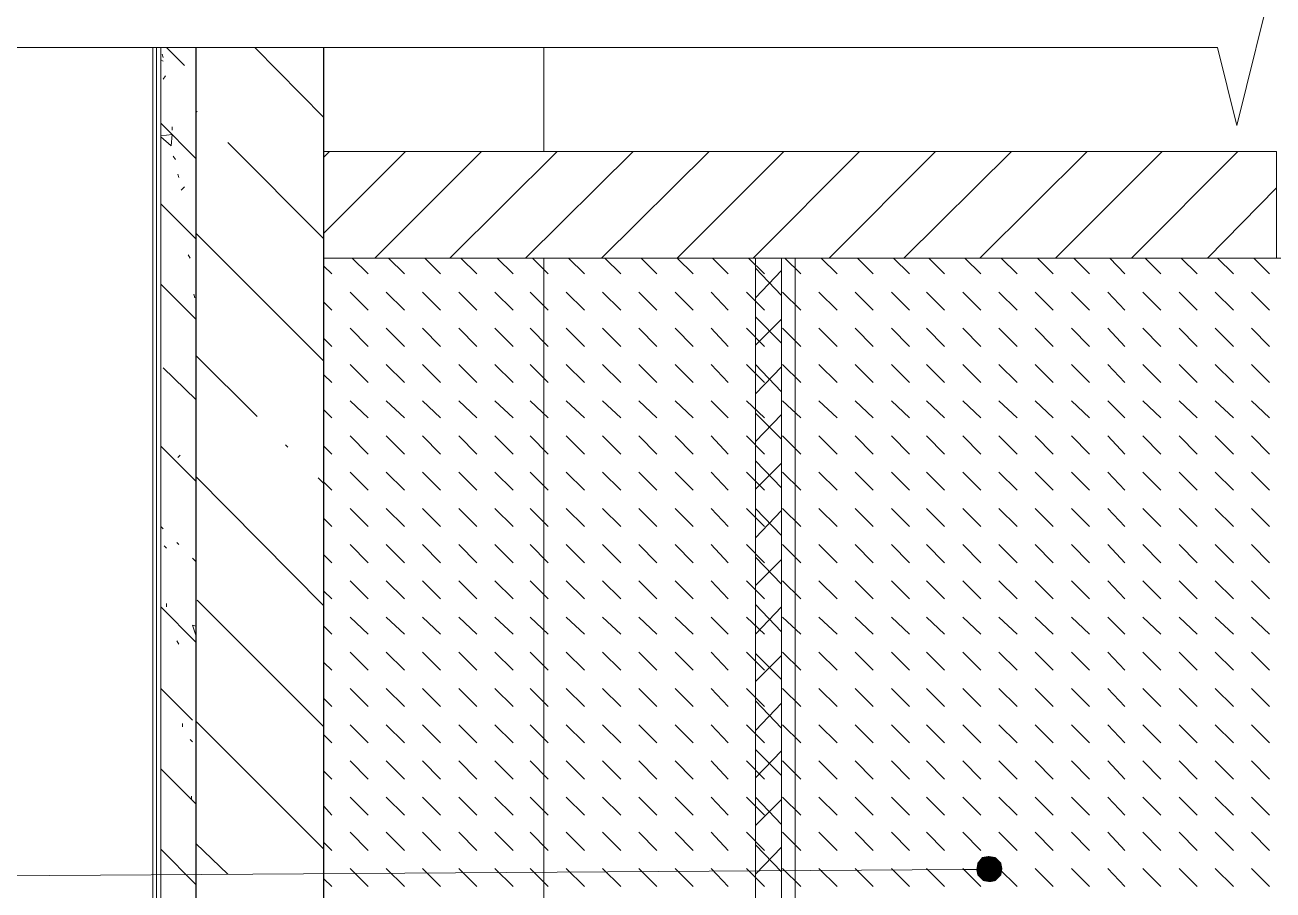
# Model space of a CAD drawing. Header units: millimetres. Extents: x -356862 to 418287, y 0 to 839748.
# Drawn here: x 22.08 to 23.916, y 18.63 to 19.903 of the extents above; entities that cross this region are included whole.
import ezdxf

# ---------------------------------------------------------------- set-up
doc = ezdxf.new("R2010")
doc.units = ezdxf.units.MM
doc.layers.add('PDF _Геометрия', color=7, linetype='Continuous', true_color=0xbababa)
doc.layers.add('PDF _Сплошная заливка', color=7, linetype='Continuous', true_color=0xf50000)

msp = doc.modelspace()

# ---------------------------------------------------------------- linework, layer by layer
at = {"layer": 'PDF _Геометрия', "color": 251, "lineweight": 20, "true_color": 0x545454}
msp.add_lwpolyline([(23.47983805338541, 18.6600341796875), (23.4598388671875, 18.6600341796875), (20.92160881890191, 18.64336819118923), (20.92160881890191, 18.71669854058159), (20.92160881890191, 21.05493672688802)], dxfattribs=at)
at = {"layer": 'PDF _Геометрия', "color": 7, "lineweight": 5}
for points in [[(21.84823777940538, 19.86998494466145), (21.91656833224826, 19.86998494466145), (23.83482360839843, 19.86998494466145), (23.86315578884548, 19.75498962402343), (23.91982014973958, 19.98331366644965), (23.94815233018663, 19.86998494466145), (25.8664076063368, 19.86998494466145), (25.93473815917968, 19.86998494466145)], [(22.26822068956163, 19.86998494466145), (22.26822068956163, 17.90673149956597), (22.33155144585503, 17.90673149956597)], [(22.27322048611111, 19.86998494466145), (22.27322048611111, 17.90673149956597)], [(22.27988688151041, 19.86998494466145), (22.27988688151041, 17.90673149956597)], [(22.84319729275173, 19.71665785047743), (22.84319729275173, 19.86998494466145)], [(22.84319729275173, 17.98506164550781), (22.84319729275173, 19.55999755859375)]]:
    msp.add_lwpolyline(points, dxfattribs=at)
at = {"layer": 'PDF _Геометрия', "color": 8, "lineweight": 9, "true_color": 0x808080}
for points in [[(22.28322007921006, 19.85498555501302), (22.28155348036024, 19.8599853515625)], [(22.31488545735677, 19.84331936306423), (22.28821987575954, 19.86998494466145)], [(22.51987711588541, 19.76665581597222), (22.418214586046, 19.86998494466145)], [(22.28322007921006, 19.84998575846354), (22.27988688151041, 19.85165235731337)], [(22.28322007921006, 19.82332017686631), (22.28655327690972, 19.82831997341579)], [(22.33321804470486, 19.77498881022135), (22.33155144585503, 19.77665540907118)], [(22.33155144585503, 19.70665825737847), (22.27988688151041, 19.75832282172309)], [(22.29655287000868, 19.74832322862413), (22.29655287000868, 19.75332302517361)], [(22.27988688151041, 19.73832363552517), (22.29488627115885, 19.72499084472656), (22.29655287000868, 19.74165683322482), (22.27988688151041, 19.739990234375)], [(22.51987711588541, 19.58832973904079), (22.37821621365017, 19.72999064127604)], [(22.30155266655816, 19.70499165852864), (22.2982194688585, 19.70999145507812)], [(22.63987223307291, 19.71665785047743), (22.51987711588541, 19.59666273328993)], [(22.52821011013454, 19.71665785047743), (22.51987711588541, 19.70832485622829)], [(22.75153435601128, 19.71665785047743), (22.5948740641276, 19.55999755859375)], [(22.86319647894965, 19.71665785047743), (22.70486958821614, 19.55999755859375)], [(22.97485860188802, 19.71665785047743), (22.81653171115451, 19.55999755859375)], [(23.08652072482639, 19.71665785047743), (22.92819383409288, 19.55999755859375)], [(23.19651624891493, 19.71665785047743), (23.03985595703125, 19.55999755859375)], [(23.30817837185329, 19.71665785047743), (23.15151807996961, 19.55999755859375)], [(23.41984049479166, 19.71665785047743), (23.26318020290798, 19.55999755859375)], [(23.53150261773003, 19.71665785047743), (23.37317572699653, 19.55999755859375)], [(23.6431647406684, 19.71665785047743), (23.48483784993489, 19.55999755859375)], [(23.75316026475694, 19.71665785047743), (23.59649997287326, 19.55999755859375)], [(23.86482238769531, 19.71665785047743), (23.70816209581163, 19.55999755859375)], [(22.30655246310764, 19.67832607693142), (22.30488586425781, 19.6833258734809)], [(22.30988566080729, 19.65999348958333), (22.31488545735677, 19.66499328613281)], [(23.92148674858941, 19.66332668728298), (23.81982421875, 19.55999755859375)], [(22.33155144585503, 19.58832973904079), (22.27988688151041, 19.63999430338541)], [(22.51987711588541, 19.40833706325954), (22.33155144585503, 19.59666273328993)], [(22.3232184516059, 19.55999755859375), (22.31988525390625, 19.56499735514323)], [(22.33155144585503, 19.47000122070312), (22.27988688151041, 19.52166578504774)], [(22.3298848470052, 19.50166659884982), (22.32821824815538, 19.5066663953993)], [(22.27988688151041, 19.43333604600694), (22.27988688151041, 19.43333604600694)], [(22.42154778374566, 19.32667371961805), (22.33155144585503, 19.41667005750868)], [(22.33155144585503, 19.35167270236545), (22.28322007921006, 19.39833747016059)], [(22.46654595269097, 19.28167555067274), (22.46321275499131, 19.28500874837239)], [(22.33155144585503, 19.23167758517795), (22.27988688151041, 19.28334214952256)], [(22.30488586425781, 19.2666761610243), (22.30821906195746, 19.27000935872395)], [(22.51987711588541, 19.04835171169704), (22.33155144585503, 19.23834398057725)], [(22.51987711588541, 19.22834438747829), (22.51154412163628, 19.23667738172743)], [(22.28322007921006, 19.16168043348524), (22.27988688151041, 19.16501363118489)], [(22.30655246310764, 19.13834804958767), (22.30321926540798, 19.14168124728732)], [(22.28821987575954, 19.13334825303819), (22.28488667805989, 19.13668145073784)], [(22.33155144585503, 19.11334906684028), (22.32655164930555, 19.11834886338975)], [(22.33155144585503, 18.9950205485026), (22.27988688151041, 19.04668511284722)], [(22.28821987575954, 19.04668511284722), (22.28821987575954, 19.0516849093967)], [(22.51987711588541, 18.87002563476562), (22.33321804470486, 19.05668470594618)], [(22.33155144585503, 19.00502014160156), (22.32655164930555, 19.02001953125), (22.33155144585503, 19.01835293240017)], [(22.30655246310764, 18.99168735080295), (22.30321926540798, 18.99668714735243)], [(22.32655164930555, 18.88002522786458), (22.27988688151041, 18.92668999565972)], [(22.31155225965711, 18.87002563476562), (22.31155225965711, 18.8750254313151)], [(22.51987711588541, 18.69003295898437), (22.33155144585503, 18.87835862901475)], [(22.32655164930555, 18.84835984971788), (22.3232184516059, 18.85169304741753)], [(22.33155144585503, 18.75669691297743), (22.27988688151041, 18.80836147732204)], [(22.32488505045573, 18.76336330837673), (22.32488505045573, 18.76836310492621)], [(22.37821621365017, 18.65336778428819), (22.33155144585503, 18.6983659532335)], [(22.33155144585503, 18.63836839463975), (22.27988688151041, 18.69003295898437)]]:
    msp.add_lwpolyline(points, dxfattribs=at)
at = {"layer": 'PDF _Геометрия', "color": 7, "lineweight": 30}
msp.add_lwpolyline([(22.33155144585503, 19.86998494466145), (22.33155144585503, 15.66182284884982), (22.51987711588541, 15.66182284884982), (22.84319729275173, 15.66182284884982), (22.84319729275173, 15.85848151312934), (22.51987711588541, 15.85848151312934), (22.51987711588541, 19.86998494466145)], dxfattribs=at)
at = {"layer": 'PDF _Геометрия', "color": 7, "lineweight": 9}
msp.add_lwpolyline([(22.51987711588541, 19.55999755859375), (23.92148674858941, 19.55999755859375), (23.92148674858941, 19.71665785047743), (22.51987711588541, 19.71665785047743)], dxfattribs=at)
at = {"layer": 'PDF _Геометрия', "lineweight": 18}
msp.add_lwpolyline([(22.51987711588541, 17.98506164550781), (22.51987711588541, 19.55999755859375), (25.57641940646701, 19.55999755859375), (25.57641940646701, 17.98506164550781)], close=True, dxfattribs=at)
for points in [[(22.58487447102864, 19.53666517469618), (22.56154208713107, 19.55999755859375)], [(22.63820563422309, 19.53666517469618), (22.61487325032552, 19.55999755859375)], [(22.69153679741753, 19.53666517469618), (22.66820441351996, 19.55999755859375)], [(22.74486796061198, 19.53666517469618), (22.72153557671441, 19.55999755859375)], [(22.79819912380642, 19.53666517469618), (22.77486673990885, 19.55999755859375)], [(22.84986368815104, 19.53666517469618), (22.82653130425347, 19.55999755859375)], [(22.90319485134548, 19.53666517469618), (22.87986246744791, 19.55999755859375)], [(22.95652601453993, 19.53666517469618), (22.93319363064236, 19.55999755859375)], [(23.00985717773437, 19.53666517469618), (22.9865247938368, 19.55999755859375)], [(23.06318834092881, 19.53666517469618), (23.03985595703125, 19.55999755859375)], [(23.11485290527343, 19.53666517469618), (23.09152052137586, 19.55999755859375)], [(23.16818406846788, 19.53666517469618), (23.14485168457031, 19.55999755859375)], [(23.22151523166232, 19.53666517469618), (23.19818284776475, 19.55999755859375)], [(23.27484639485677, 19.53666517469618), (23.2515140109592, 19.55999755859375)], [(23.32817755805121, 19.53666517469618), (23.30484517415364, 19.55999755859375)], [(23.38150872124566, 19.53666517469618), (23.35817633734809, 19.55999755859375)], [(23.43317328559028, 19.53666517469618), (23.4098409016927, 19.55999755859375)], [(23.48650444878472, 19.53666517469618), (23.46317206488715, 19.55999755859375)], [(23.53983561197916, 19.53666517469618), (23.51650322808159, 19.55999755859375)], [(23.59316677517361, 19.53666517469618), (23.56983439127604, 19.55999755859375)], [(23.64649793836805, 19.53666517469618), (23.62316555447048, 19.55999755859375)], [(23.69816250271267, 19.53666517469618), (23.67649671766493, 19.55999755859375)], [(23.75149366590711, 19.53666517469618), (23.72816128200954, 19.55999755859375)], [(23.80482482910156, 19.53666517469618), (23.78149244520399, 19.55999755859375)], [(23.858155992296, 19.53666517469618), (23.83482360839843, 19.55999755859375)], [(23.91148715549045, 19.53666517469618), (23.88815477159288, 19.55999755859375)], [(22.5315433078342, 19.53666517469618), (22.51987711588541, 19.54833136664496)], [(22.58487447102864, 19.48333401150173), (22.55820888943142, 19.50999959309895)], [(22.63820563422309, 19.48333401150173), (22.61154005262586, 19.50999959309895)], [(22.69153679741753, 19.48333401150173), (22.66487121582031, 19.50999959309895)], [(22.74486796061198, 19.48333401150173), (22.71820237901475, 19.50999959309895)], [(22.79819912380642, 19.48333401150173), (22.7715335422092, 19.50999959309895)], [(22.84986368815104, 19.48333401150173), (22.82319810655381, 19.50999959309895)], [(22.90319485134548, 19.48333401150173), (22.87652926974826, 19.50999959309895)], [(22.95652601453993, 19.48333401150173), (22.9298604329427, 19.50999959309895)], [(23.00985717773437, 19.48333401150173), (22.98319159613715, 19.50999959309895)], [(23.06318834092881, 19.48333401150173), (23.03652275933159, 19.50999959309895)], [(23.11485290527343, 19.48333401150173), (23.08985392252604, 19.50999959309895)], [(23.16818406846788, 19.48333401150173), (23.14151848687066, 19.50999959309895)], [(23.22151523166232, 19.48333401150173), (23.1948496500651, 19.50999959309895)], [(23.27484639485677, 19.48333401150173), (23.24818081325954, 19.50999959309895)], [(23.32817755805121, 19.48333401150173), (23.30151197645399, 19.50999959309895)], [(23.38150872124566, 19.48333401150173), (23.35484313964843, 19.50999959309895)], [(23.43317328559028, 19.48333401150173), (23.40650770399305, 19.50999959309895)], [(23.48650444878472, 19.48333401150173), (23.4598388671875, 19.50999959309895)], [(23.53983561197916, 19.48333401150173), (23.51317003038194, 19.50999959309895)], [(23.59316677517361, 19.48333401150173), (23.56650119357639, 19.50999959309895)], [(23.64649793836805, 19.48333401150173), (23.61983235677083, 19.50999959309895)], [(23.69816250271267, 19.48333401150173), (23.67316351996528, 19.50999959309895)], [(23.75149366590711, 19.48333401150173), (23.72482808430989, 19.50999959309895)], [(23.80482482910156, 19.48333401150173), (23.77815924750434, 19.50999959309895)], [(23.858155992296, 19.48333401150173), (23.83149041069878, 19.50999959309895)], [(23.91148715549045, 19.48333401150173), (23.88482157389323, 19.50999959309895)], [(22.5315433078342, 19.48333401150173), (22.51987711588541, 19.49500020345052)], [(22.58487447102864, 19.43000284830729), (22.55820888943142, 19.45666842990451)], [(22.63820563422309, 19.43000284830729), (22.61154005262586, 19.45666842990451)], [(22.69153679741753, 19.43000284830729), (22.66487121582031, 19.45666842990451)], [(22.74486796061198, 19.43000284830729), (22.71820237901475, 19.45666842990451)], [(22.79819912380642, 19.43000284830729), (22.7715335422092, 19.45666842990451)], [(22.84986368815104, 19.43000284830729), (22.82319810655381, 19.45666842990451)], [(22.90319485134548, 19.43000284830729), (22.87652926974826, 19.45666842990451)], [(22.95652601453993, 19.43000284830729), (22.9298604329427, 19.45666842990451)], [(23.00985717773437, 19.43000284830729), (22.98319159613715, 19.45666842990451)], [(23.06318834092881, 19.43000284830729), (23.03652275933159, 19.45666842990451)], [(23.11485290527343, 19.43000284830729), (23.08985392252604, 19.45666842990451)], [(23.16818406846788, 19.43000284830729), (23.14151848687066, 19.45666842990451)], [(23.22151523166232, 19.43000284830729), (23.1948496500651, 19.45666842990451)], [(23.27484639485677, 19.43000284830729), (23.24818081325954, 19.45666842990451)], [(23.32817755805121, 19.43000284830729), (23.30151197645399, 19.45666842990451)], [(23.38150872124566, 19.43000284830729), (23.35484313964843, 19.45666842990451)], [(23.43317328559028, 19.43000284830729), (23.40650770399305, 19.45666842990451)], [(23.48650444878472, 19.43000284830729), (23.4598388671875, 19.45666842990451)], [(23.53983561197916, 19.43000284830729), (23.51317003038194, 19.45666842990451)], [(23.59316677517361, 19.43000284830729), (23.56650119357639, 19.45666842990451)], [(23.64649793836805, 19.43000284830729), (23.61983235677083, 19.45666842990451)], [(23.69816250271267, 19.43000284830729), (23.67316351996528, 19.45666842990451)], [(23.75149366590711, 19.43000284830729), (23.72482808430989, 19.45666842990451)], [(23.80482482910156, 19.43000284830729), (23.77815924750434, 19.45666842990451)], [(23.858155992296, 19.43000284830729), (23.83149041069878, 19.45666842990451)], [(23.91148715549045, 19.43000284830729), (23.88482157389323, 19.45666842990451)], [(22.5315433078342, 19.43000284830729), (22.51987711588541, 19.44166904025607)], [(22.58487447102864, 19.37667168511284), (22.55820888943142, 19.40333726671006)], [(22.63820563422309, 19.37667168511284), (22.61154005262586, 19.40333726671006)], [(22.69153679741753, 19.37667168511284), (22.66487121582031, 19.40333726671006)], [(22.74486796061198, 19.37667168511284), (22.71820237901475, 19.40333726671006)], [(22.79819912380642, 19.37667168511284), (22.7715335422092, 19.40333726671006)], [(22.84986368815104, 19.37667168511284), (22.82319810655381, 19.40333726671006)], [(22.90319485134548, 19.37667168511284), (22.87652926974826, 19.40333726671006)], [(22.95652601453993, 19.37667168511284), (22.9298604329427, 19.40333726671006)], [(23.00985717773437, 19.37667168511284), (22.98319159613715, 19.40333726671006)], [(23.06318834092881, 19.37667168511284), (23.03652275933159, 19.40333726671006)], [(23.11485290527343, 19.37667168511284), (23.08985392252604, 19.40333726671006)], [(23.16818406846788, 19.37667168511284), (23.14151848687066, 19.40333726671006)], [(23.22151523166232, 19.37667168511284), (23.1948496500651, 19.40333726671006)], [(23.27484639485677, 19.37667168511284), (23.24818081325954, 19.40333726671006)], [(23.32817755805121, 19.37667168511284), (23.30151197645399, 19.40333726671006)], [(23.38150872124566, 19.37667168511284), (23.35484313964843, 19.40333726671006)], [(23.43317328559028, 19.37667168511284), (23.40650770399305, 19.40333726671006)], [(23.48650444878472, 19.37667168511284), (23.4598388671875, 19.40333726671006)], [(23.53983561197916, 19.37667168511284), (23.51317003038194, 19.40333726671006)], [(23.59316677517361, 19.37667168511284), (23.56650119357639, 19.40333726671006)], [(23.64649793836805, 19.37667168511284), (23.61983235677083, 19.40333726671006)], [(23.69816250271267, 19.37667168511284), (23.67316351996528, 19.40333726671006)], [(23.75149366590711, 19.37667168511284), (23.72482808430989, 19.40333726671006)], [(23.80482482910156, 19.37667168511284), (23.77815924750434, 19.40333726671006)], [(23.858155992296, 19.37667168511284), (23.83149041069878, 19.40333726671006)], [(23.91148715549045, 19.37667168511284), (23.88482157389323, 19.40333726671006)], [(22.5315433078342, 19.37667168511284), (22.51987711588541, 19.38833787706163)], [(22.58487447102864, 19.32500712076823), (22.55820888943142, 19.35000610351562)], [(22.63820563422309, 19.32500712076823), (22.61154005262586, 19.35000610351562)], [(22.69153679741753, 19.32500712076823), (22.66487121582031, 19.35000610351562)], [(22.74486796061198, 19.32500712076823), (22.71820237901475, 19.35000610351562)], [(22.79819912380642, 19.32500712076823), (22.7715335422092, 19.35000610351562)], [(22.84986368815104, 19.32500712076823), (22.82319810655381, 19.35000610351562)], [(22.90319485134548, 19.32500712076823), (22.87652926974826, 19.35000610351562)], [(22.95652601453993, 19.32500712076823), (22.9298604329427, 19.35000610351562)], [(23.00985717773437, 19.32500712076823), (22.98319159613715, 19.35000610351562)], [(23.06318834092881, 19.32500712076823), (23.03652275933159, 19.35000610351562)], [(23.11485290527343, 19.32500712076823), (23.08985392252604, 19.35000610351562)], [(23.16818406846788, 19.32500712076823), (23.14151848687066, 19.35000610351562)], [(23.22151523166232, 19.32500712076823), (23.1948496500651, 19.35000610351562)], [(23.27484639485677, 19.32500712076823), (23.24818081325954, 19.35000610351562)], [(23.32817755805121, 19.32500712076823), (23.30151197645399, 19.35000610351562)], [(23.38150872124566, 19.32500712076823), (23.35484313964843, 19.35000610351562)], [(23.43317328559028, 19.32500712076823), (23.40650770399305, 19.35000610351562)], [(23.48650444878472, 19.32500712076823), (23.4598388671875, 19.35000610351562)], [(23.53983561197916, 19.32500712076823), (23.51317003038194, 19.35000610351562)], [(23.59316677517361, 19.32500712076823), (23.56650119357639, 19.35000610351562)], [(23.64649793836805, 19.32500712076823), (23.61983235677083, 19.35000610351562)], [(23.69816250271267, 19.32500712076823), (23.67316351996528, 19.35000610351562)], [(23.75149366590711, 19.32500712076823), (23.72482808430989, 19.35000610351562)], [(23.80482482910156, 19.32500712076823), (23.77815924750434, 19.35000610351562)], [(23.858155992296, 19.32500712076823), (23.83149041069878, 19.35000610351562)], [(23.91148715549045, 19.32500712076823), (23.88482157389323, 19.35000610351562)], [(22.5315433078342, 19.32500712076823), (22.51987711588541, 19.33667331271701)], [(22.58487447102864, 19.27167595757378), (22.55820888943142, 19.298341539171)], [(22.63820563422309, 19.27167595757378), (22.61154005262586, 19.298341539171)], [(22.69153679741753, 19.27167595757378), (22.66487121582031, 19.298341539171)], [(22.74486796061198, 19.27167595757378), (22.71820237901475, 19.298341539171)], [(22.79819912380642, 19.27167595757378), (22.7715335422092, 19.298341539171)], [(22.84986368815104, 19.27167595757378), (22.82319810655381, 19.298341539171)], [(22.90319485134548, 19.27167595757378), (22.87652926974826, 19.298341539171)], [(22.95652601453993, 19.27167595757378), (22.9298604329427, 19.298341539171)], [(23.00985717773437, 19.27167595757378), (22.98319159613715, 19.298341539171)], [(23.06318834092881, 19.27167595757378), (23.03652275933159, 19.298341539171)], [(23.11485290527343, 19.27167595757378), (23.08985392252604, 19.298341539171)], [(23.16818406846788, 19.27167595757378), (23.14151848687066, 19.298341539171)], [(23.22151523166232, 19.27167595757378), (23.1948496500651, 19.298341539171)], [(23.27484639485677, 19.27167595757378), (23.24818081325954, 19.298341539171)], [(23.32817755805121, 19.27167595757378), (23.30151197645399, 19.298341539171)], [(23.38150872124566, 19.27167595757378), (23.35484313964843, 19.298341539171)], [(23.43317328559028, 19.27167595757378), (23.40650770399305, 19.298341539171)], [(23.48650444878472, 19.27167595757378), (23.4598388671875, 19.298341539171)], [(23.53983561197916, 19.27167595757378), (23.51317003038194, 19.298341539171)], [(23.59316677517361, 19.27167595757378), (23.56650119357639, 19.298341539171)], [(23.64649793836805, 19.27167595757378), (23.61983235677083, 19.298341539171)], [(23.69816250271267, 19.27167595757378), (23.67316351996528, 19.298341539171)], [(23.75149366590711, 19.27167595757378), (23.72482808430989, 19.298341539171)], [(23.80482482910156, 19.27167595757378), (23.77815924750434, 19.298341539171)], [(23.858155992296, 19.27167595757378), (23.83149041069878, 19.298341539171)], [(23.91148715549045, 19.27167595757378), (23.88482157389323, 19.298341539171)], [(22.5315433078342, 19.27167595757378), (22.51987711588541, 19.28334214952256)], [(22.5315433078342, 19.21834479437934), (22.51987711588541, 19.23001098632812)], [(22.58487447102864, 19.21834479437934), (22.55820888943142, 19.24501037597656)], [(22.63820563422309, 19.21834479437934), (22.61154005262586, 19.24501037597656)], [(22.69153679741753, 19.21834479437934), (22.66487121582031, 19.24501037597656)], [(22.74486796061198, 19.21834479437934), (22.71820237901475, 19.24501037597656)], [(22.79819912380642, 19.21834479437934), (22.7715335422092, 19.24501037597656)], [(22.84986368815104, 19.21834479437934), (22.82319810655381, 19.24501037597656)], [(22.90319485134548, 19.21834479437934), (22.87652926974826, 19.24501037597656)], [(22.95652601453993, 19.21834479437934), (22.9298604329427, 19.24501037597656)], [(23.00985717773437, 19.21834479437934), (22.98319159613715, 19.24501037597656)], [(23.06318834092881, 19.21834479437934), (23.03652275933159, 19.24501037597656)], [(23.11485290527343, 19.21834479437934), (23.08985392252604, 19.24501037597656)], [(23.16818406846788, 19.21834479437934), (23.14151848687066, 19.24501037597656)], [(23.22151523166232, 19.21834479437934), (23.1948496500651, 19.24501037597656)], [(23.27484639485677, 19.21834479437934), (23.24818081325954, 19.24501037597656)], [(23.32817755805121, 19.21834479437934), (23.30151197645399, 19.24501037597656)], [(23.38150872124566, 19.21834479437934), (23.35484313964843, 19.24501037597656)], [(23.43317328559028, 19.21834479437934), (23.40650770399305, 19.24501037597656)], [(23.48650444878472, 19.21834479437934), (23.4598388671875, 19.24501037597656)], [(23.53983561197916, 19.21834479437934), (23.51317003038194, 19.24501037597656)], [(23.59316677517361, 19.21834479437934), (23.56650119357639, 19.24501037597656)], [(23.64649793836805, 19.21834479437934), (23.61983235677083, 19.24501037597656)], [(23.69816250271267, 19.21834479437934), (23.67316351996528, 19.24501037597656)], [(23.75149366590711, 19.21834479437934), (23.72482808430989, 19.24501037597656)], [(23.80482482910156, 19.21834479437934), (23.77815924750434, 19.24501037597656)], [(23.858155992296, 19.21834479437934), (23.83149041069878, 19.24501037597656)], [(23.91148715549045, 19.21834479437934), (23.88482157389323, 19.24501037597656)], [(22.5315433078342, 19.16501363118489), (22.51987711588541, 19.17667982313368)], [(22.58487447102864, 19.16501363118489), (22.55820888943142, 19.19167921278212)], [(22.63820563422309, 19.16501363118489), (22.61154005262586, 19.19167921278212)], [(22.69153679741753, 19.16501363118489), (22.66487121582031, 19.19167921278212)], [(22.74486796061198, 19.16501363118489), (22.71820237901475, 19.19167921278212)], [(22.79819912380642, 19.16501363118489), (22.7715335422092, 19.19167921278212)], [(22.84986368815104, 19.16501363118489), (22.82319810655381, 19.19167921278212)], [(22.90319485134548, 19.16501363118489), (22.87652926974826, 19.19167921278212)], [(22.95652601453993, 19.16501363118489), (22.9298604329427, 19.19167921278212)], [(23.00985717773437, 19.16501363118489), (22.98319159613715, 19.19167921278212)], [(23.06318834092881, 19.16501363118489), (23.03652275933159, 19.19167921278212)], [(23.11485290527343, 19.16501363118489), (23.08985392252604, 19.19167921278212)], [(23.16818406846788, 19.16501363118489), (23.14151848687066, 19.19167921278212)], [(23.22151523166232, 19.16501363118489), (23.1948496500651, 19.19167921278212)], [(23.27484639485677, 19.16501363118489), (23.24818081325954, 19.19167921278212)], [(23.32817755805121, 19.16501363118489), (23.30151197645399, 19.19167921278212)], [(23.38150872124566, 19.16501363118489), (23.35484313964843, 19.19167921278212)], [(23.43317328559028, 19.16501363118489), (23.40650770399305, 19.19167921278212)], [(23.48650444878472, 19.16501363118489), (23.4598388671875, 19.19167921278212)], [(23.53983561197916, 19.16501363118489), (23.51317003038194, 19.19167921278212)], [(23.59316677517361, 19.16501363118489), (23.56650119357639, 19.19167921278212)], [(23.64649793836805, 19.16501363118489), (23.61983235677083, 19.19167921278212)], [(23.69816250271267, 19.16501363118489), (23.67316351996528, 19.19167921278212)], [(23.75149366590711, 19.16501363118489), (23.72482808430989, 19.19167921278212)], [(23.80482482910156, 19.16501363118489), (23.77815924750434, 19.19167921278212)], [(23.858155992296, 19.16501363118489), (23.83149041069878, 19.19167921278212)], [(23.91148715549045, 19.16501363118489), (23.88482157389323, 19.19167921278212)], [(22.58487447102864, 19.11168246799045), (22.55820888943142, 19.13834804958767)], [(22.63820563422309, 19.11168246799045), (22.61154005262586, 19.13834804958767)], [(22.69153679741753, 19.11168246799045), (22.66487121582031, 19.13834804958767)], [(22.74486796061198, 19.11168246799045), (22.71820237901475, 19.13834804958767)], [(22.79819912380642, 19.11168246799045), (22.7715335422092, 19.13834804958767)], [(22.84986368815104, 19.11168246799045), (22.82319810655381, 19.13834804958767)], [(22.90319485134548, 19.11168246799045), (22.87652926974826, 19.13834804958767)], [(22.95652601453993, 19.11168246799045), (22.9298604329427, 19.13834804958767)], [(23.00985717773437, 19.11168246799045), (22.98319159613715, 19.13834804958767)], [(23.06318834092881, 19.11168246799045), (23.03652275933159, 19.13834804958767)], [(23.11485290527343, 19.11168246799045), (23.08985392252604, 19.13834804958767)], [(23.16818406846788, 19.11168246799045), (23.14151848687066, 19.13834804958767)], [(23.22151523166232, 19.11168246799045), (23.1948496500651, 19.13834804958767)], [(23.27484639485677, 19.11168246799045), (23.24818081325954, 19.13834804958767)], [(23.32817755805121, 19.11168246799045), (23.30151197645399, 19.13834804958767)], [(23.38150872124566, 19.11168246799045), (23.35484313964843, 19.13834804958767)], [(23.43317328559028, 19.11168246799045), (23.40650770399305, 19.13834804958767)], [(23.48650444878472, 19.11168246799045), (23.4598388671875, 19.13834804958767)], [(23.53983561197916, 19.11168246799045), (23.51317003038194, 19.13834804958767)], [(23.59316677517361, 19.11168246799045), (23.56650119357639, 19.13834804958767)], [(23.64649793836805, 19.11168246799045), (23.61983235677083, 19.13834804958767)], [(23.69816250271267, 19.11168246799045), (23.67316351996528, 19.13834804958767)], [(23.75149366590711, 19.11168246799045), (23.72482808430989, 19.13834804958767)], [(23.80482482910156, 19.11168246799045), (23.77815924750434, 19.13834804958767)], [(23.858155992296, 19.11168246799045), (23.83149041069878, 19.13834804958767)], [(23.91148715549045, 19.11168246799045), (23.88482157389323, 19.13834804958767)], [(22.5315433078342, 19.11168246799045), (22.51987711588541, 19.12334865993923)], [(22.58487447102864, 19.058351304796), (22.55820888943142, 19.08501688639323)], [(22.63820563422309, 19.058351304796), (22.61154005262586, 19.08501688639323)], [(22.69153679741753, 19.058351304796), (22.66487121582031, 19.08501688639323)], [(22.74486796061198, 19.058351304796), (22.71820237901475, 19.08501688639323)], [(22.79819912380642, 19.058351304796), (22.7715335422092, 19.08501688639323)], [(22.84986368815104, 19.058351304796), (22.82319810655381, 19.08501688639323)], [(22.90319485134548, 19.058351304796), (22.87652926974826, 19.08501688639323)], [(22.95652601453993, 19.058351304796), (22.9298604329427, 19.08501688639323)], [(23.00985717773437, 19.058351304796), (22.98319159613715, 19.08501688639323)], [(23.06318834092881, 19.058351304796), (23.03652275933159, 19.08501688639323)], [(23.11485290527343, 19.058351304796), (23.08985392252604, 19.08501688639323)], [(23.16818406846788, 19.058351304796), (23.14151848687066, 19.08501688639323)], [(23.22151523166232, 19.058351304796), (23.1948496500651, 19.08501688639323)], [(23.27484639485677, 19.058351304796), (23.24818081325954, 19.08501688639323)], [(23.32817755805121, 19.058351304796), (23.30151197645399, 19.08501688639323)], [(23.38150872124566, 19.058351304796), (23.35484313964843, 19.08501688639323)], [(23.43317328559028, 19.058351304796), (23.40650770399305, 19.08501688639323)], [(23.48650444878472, 19.058351304796), (23.4598388671875, 19.08501688639323)], [(23.53983561197916, 19.058351304796), (23.51317003038194, 19.08501688639323)], [(23.59316677517361, 19.058351304796), (23.56650119357639, 19.08501688639323)], [(23.64649793836805, 19.058351304796), (23.61983235677083, 19.08501688639323)], [(23.69816250271267, 19.058351304796), (23.67316351996528, 19.08501688639323)], [(23.75149366590711, 19.058351304796), (23.72482808430989, 19.08501688639323)], [(23.80482482910156, 19.058351304796), (23.77815924750434, 19.08501688639323)], [(23.858155992296, 19.058351304796), (23.83149041069878, 19.08501688639323)], [(23.91148715549045, 19.058351304796), (23.88482157389323, 19.08501688639323)], [(22.5315433078342, 19.058351304796), (22.51987711588541, 19.07001749674479)], [(22.58487447102864, 19.00668674045139), (22.55820888943142, 19.03168572319878)], [(22.63820563422309, 19.00668674045139), (22.61154005262586, 19.03168572319878)], [(22.69153679741753, 19.00668674045139), (22.66487121582031, 19.03168572319878)], [(22.74486796061198, 19.00668674045139), (22.71820237901475, 19.03168572319878)], [(22.79819912380642, 19.00668674045139), (22.7715335422092, 19.03168572319878)], [(22.84986368815104, 19.00668674045139), (22.82319810655381, 19.03168572319878)], [(22.90319485134548, 19.00668674045139), (22.87652926974826, 19.03168572319878)], [(22.95652601453993, 19.00668674045139), (22.9298604329427, 19.03168572319878)], [(23.00985717773437, 19.00668674045139), (22.98319159613715, 19.03168572319878)], [(23.06318834092881, 19.00668674045139), (23.03652275933159, 19.03168572319878)], [(23.11485290527343, 19.00668674045139), (23.08985392252604, 19.03168572319878)], [(23.16818406846788, 19.00668674045139), (23.14151848687066, 19.03168572319878)], [(23.22151523166232, 19.00668674045139), (23.1948496500651, 19.03168572319878)], [(23.27484639485677, 19.00668674045139), (23.24818081325954, 19.03168572319878)], [(23.32817755805121, 19.00668674045139), (23.30151197645399, 19.03168572319878)], [(23.38150872124566, 19.00668674045139), (23.35484313964843, 19.03168572319878)], [(23.43317328559028, 19.00668674045139), (23.40650770399305, 19.03168572319878)], [(23.48650444878472, 19.00668674045139), (23.4598388671875, 19.03168572319878)], [(23.53983561197916, 19.00668674045139), (23.51317003038194, 19.03168572319878)], [(23.59316677517361, 19.00668674045139), (23.56650119357639, 19.03168572319878)], [(23.64649793836805, 19.00668674045139), (23.61983235677083, 19.03168572319878)], [(23.69816250271267, 19.00668674045139), (23.67316351996528, 19.03168572319878)], [(23.75149366590711, 19.00668674045139), (23.72482808430989, 19.03168572319878)], [(23.80482482910156, 19.00668674045139), (23.77815924750434, 19.03168572319878)], [(23.858155992296, 19.00668674045139), (23.83149041069878, 19.03168572319878)], [(23.91148715549045, 19.00668674045139), (23.88482157389323, 19.03168572319878)], [(22.5315433078342, 19.00668674045139), (22.51987711588541, 19.01835293240017)], [(22.58487447102864, 18.95335557725694), (22.55820888943142, 18.98002115885416)], [(22.63820563422309, 18.95335557725694), (22.61154005262586, 18.98002115885416)], [(22.69153679741753, 18.95335557725694), (22.66487121582031, 18.98002115885416)], [(22.74486796061198, 18.95335557725694), (22.71820237901475, 18.98002115885416)], [(22.79819912380642, 18.95335557725694), (22.7715335422092, 18.98002115885416)], [(22.84986368815104, 18.95335557725694), (22.82319810655381, 18.98002115885416)], [(22.90319485134548, 18.95335557725694), (22.87652926974826, 18.98002115885416)], [(22.95652601453993, 18.95335557725694), (22.9298604329427, 18.98002115885416)], [(23.00985717773437, 18.95335557725694), (22.98319159613715, 18.98002115885416)], [(23.06318834092881, 18.95335557725694), (23.03652275933159, 18.98002115885416)], [(23.11485290527343, 18.95335557725694), (23.08985392252604, 18.98002115885416)], [(23.16818406846788, 18.95335557725694), (23.14151848687066, 18.98002115885416)], [(23.22151523166232, 18.95335557725694), (23.1948496500651, 18.98002115885416)], [(23.27484639485677, 18.95335557725694), (23.24818081325954, 18.98002115885416)], [(23.32817755805121, 18.95335557725694), (23.30151197645399, 18.98002115885416)], [(23.38150872124566, 18.95335557725694), (23.35484313964843, 18.98002115885416)], [(23.43317328559028, 18.95335557725694), (23.40650770399305, 18.98002115885416)], [(23.48650444878472, 18.95335557725694), (23.4598388671875, 18.98002115885416)], [(23.53983561197916, 18.95335557725694), (23.51317003038194, 18.98002115885416)], [(23.59316677517361, 18.95335557725694), (23.56650119357639, 18.98002115885416)], [(23.64649793836805, 18.95335557725694), (23.61983235677083, 18.98002115885416)], [(23.69816250271267, 18.95335557725694), (23.67316351996528, 18.98002115885416)], [(23.75149366590711, 18.95335557725694), (23.72482808430989, 18.98002115885416)], [(23.80482482910156, 18.95335557725694), (23.77815924750434, 18.98002115885416)], [(23.858155992296, 18.95335557725694), (23.83149041069878, 18.98002115885416)], [(23.91148715549045, 18.95335557725694), (23.88482157389323, 18.98002115885416)], [(22.5315433078342, 18.95335557725694), (22.51987711588541, 18.96502176920573)], [(22.58487447102864, 18.9000244140625), (22.55820888943142, 18.92668999565972)], [(22.63820563422309, 18.9000244140625), (22.61154005262586, 18.92668999565972)], [(22.69153679741753, 18.9000244140625), (22.66487121582031, 18.92668999565972)], [(22.74486796061198, 18.9000244140625), (22.71820237901475, 18.92668999565972)], [(22.79819912380642, 18.9000244140625), (22.7715335422092, 18.92668999565972)], [(22.84986368815104, 18.9000244140625), (22.82319810655381, 18.92668999565972)], [(22.90319485134548, 18.9000244140625), (22.87652926974826, 18.92668999565972)], [(22.95652601453993, 18.9000244140625), (22.9298604329427, 18.92668999565972)], [(23.00985717773437, 18.9000244140625), (22.98319159613715, 18.92668999565972)], [(23.06318834092881, 18.9000244140625), (23.03652275933159, 18.92668999565972)], [(23.11485290527343, 18.9000244140625), (23.08985392252604, 18.92668999565972)], [(23.16818406846788, 18.9000244140625), (23.14151848687066, 18.92668999565972)], [(23.22151523166232, 18.9000244140625), (23.1948496500651, 18.92668999565972)], [(23.27484639485677, 18.9000244140625), (23.24818081325954, 18.92668999565972)], [(23.32817755805121, 18.9000244140625), (23.30151197645399, 18.92668999565972)], [(23.38150872124566, 18.9000244140625), (23.35484313964843, 18.92668999565972)], [(23.43317328559028, 18.9000244140625), (23.40650770399305, 18.92668999565972)], [(23.48650444878472, 18.9000244140625), (23.4598388671875, 18.92668999565972)], [(23.53983561197916, 18.9000244140625), (23.51317003038194, 18.92668999565972)], [(23.59316677517361, 18.9000244140625), (23.56650119357639, 18.92668999565972)], [(23.64649793836805, 18.9000244140625), (23.61983235677083, 18.92668999565972)], [(23.69816250271267, 18.9000244140625), (23.67316351996528, 18.92668999565972)], [(23.75149366590711, 18.9000244140625), (23.72482808430989, 18.92668999565972)], [(23.80482482910156, 18.9000244140625), (23.77815924750434, 18.92668999565972)], [(23.858155992296, 18.9000244140625), (23.83149041069878, 18.92668999565972)], [(23.91148715549045, 18.9000244140625), (23.88482157389323, 18.92668999565972)], [(22.5315433078342, 18.9000244140625), (22.51987711588541, 18.91169060601128)], [(22.58487447102864, 18.84669325086805), (22.55820888943142, 18.87335883246528)], [(22.63820563422309, 18.84669325086805), (22.61154005262586, 18.87335883246528)], [(22.69153679741753, 18.84669325086805), (22.66487121582031, 18.87335883246528)], [(22.74486796061198, 18.84669325086805), (22.71820237901475, 18.87335883246528)], [(22.79819912380642, 18.84669325086805), (22.7715335422092, 18.87335883246528)], [(22.84986368815104, 18.84669325086805), (22.82319810655381, 18.87335883246528)], [(22.90319485134548, 18.84669325086805), (22.87652926974826, 18.87335883246528)], [(22.95652601453993, 18.84669325086805), (22.9298604329427, 18.87335883246528)], [(23.00985717773437, 18.84669325086805), (22.98319159613715, 18.87335883246528)], [(23.06318834092881, 18.84669325086805), (23.03652275933159, 18.87335883246528)], [(23.11485290527343, 18.84669325086805), (23.08985392252604, 18.87335883246528)], [(23.16818406846788, 18.84669325086805), (23.14151848687066, 18.87335883246528)], [(23.22151523166232, 18.84669325086805), (23.1948496500651, 18.87335883246528)], [(23.27484639485677, 18.84669325086805), (23.24818081325954, 18.87335883246528)], [(23.32817755805121, 18.84669325086805), (23.30151197645399, 18.87335883246528)], [(23.38150872124566, 18.84669325086805), (23.35484313964843, 18.87335883246528)], [(23.43317328559028, 18.84669325086805), (23.40650770399305, 18.87335883246528)], [(23.48650444878472, 18.84669325086805), (23.4598388671875, 18.87335883246528)], [(23.53983561197916, 18.84669325086805), (23.51317003038194, 18.87335883246528)], [(23.59316677517361, 18.84669325086805), (23.56650119357639, 18.87335883246528)], [(23.64649793836805, 18.84669325086805), (23.61983235677083, 18.87335883246528)], [(23.69816250271267, 18.84669325086805), (23.67316351996528, 18.87335883246528)], [(23.75149366590711, 18.84669325086805), (23.72482808430989, 18.87335883246528)], [(23.80482482910156, 18.84669325086805), (23.77815924750434, 18.87335883246528)], [(23.858155992296, 18.84669325086805), (23.83149041069878, 18.87335883246528)], [(23.91148715549045, 18.84669325086805), (23.88482157389323, 18.87335883246528)], [(22.5315433078342, 18.84669325086805), (22.51987711588541, 18.85835944281684)], [(22.58487447102864, 18.79336208767361), (22.55820888943142, 18.82002766927083)], [(22.63820563422309, 18.79336208767361), (22.61154005262586, 18.82002766927083)], [(22.69153679741753, 18.79336208767361), (22.66487121582031, 18.82002766927083)], [(22.74486796061198, 18.79336208767361), (22.71820237901475, 18.82002766927083)], [(22.79819912380642, 18.79336208767361), (22.7715335422092, 18.82002766927083)], [(22.84986368815104, 18.79336208767361), (22.82319810655381, 18.82002766927083)], [(22.90319485134548, 18.79336208767361), (22.87652926974826, 18.82002766927083)], [(22.95652601453993, 18.79336208767361), (22.9298604329427, 18.82002766927083)], [(23.00985717773437, 18.79336208767361), (22.98319159613715, 18.82002766927083)], [(23.06318834092881, 18.79336208767361), (23.03652275933159, 18.82002766927083)], [(23.11485290527343, 18.79336208767361), (23.08985392252604, 18.82002766927083)], [(23.16818406846788, 18.79336208767361), (23.14151848687066, 18.82002766927083)], [(23.22151523166232, 18.79336208767361), (23.1948496500651, 18.82002766927083)], [(23.27484639485677, 18.79336208767361), (23.24818081325954, 18.82002766927083)], [(23.32817755805121, 18.79336208767361), (23.30151197645399, 18.82002766927083)], [(23.38150872124566, 18.79336208767361), (23.35484313964843, 18.82002766927083)], [(23.43317328559028, 18.79336208767361), (23.40650770399305, 18.82002766927083)], [(23.48650444878472, 18.79336208767361), (23.4598388671875, 18.82002766927083)], [(23.53983561197916, 18.79336208767361), (23.51317003038194, 18.82002766927083)], [(23.59316677517361, 18.79336208767361), (23.56650119357639, 18.82002766927083)], [(23.64649793836805, 18.79336208767361), (23.61983235677083, 18.82002766927083)], [(23.69816250271267, 18.79336208767361), (23.67316351996528, 18.82002766927083)], [(23.75149366590711, 18.79336208767361), (23.72482808430989, 18.82002766927083)], [(23.80482482910156, 18.79336208767361), (23.77815924750434, 18.82002766927083)], [(23.858155992296, 18.79336208767361), (23.83149041069878, 18.82002766927083)], [(23.91148715549045, 18.79336208767361), (23.88482157389323, 18.82002766927083)], [(22.5315433078342, 18.79336208767361), (22.51987711588541, 18.80502827962239)], [(22.5315433078342, 18.74003092447916), (22.51987711588541, 18.75336371527778)], [(22.58487447102864, 18.74003092447916), (22.55820888943142, 18.76669650607639)], [(22.63820563422309, 18.74003092447916), (22.61154005262586, 18.76669650607639)], [(22.69153679741753, 18.74003092447916), (22.66487121582031, 18.76669650607639)], [(22.74486796061198, 18.74003092447916), (22.71820237901475, 18.76669650607639)], [(22.79819912380642, 18.74003092447916), (22.7715335422092, 18.76669650607639)], [(22.84986368815104, 18.74003092447916), (22.82319810655381, 18.76669650607639)], [(22.90319485134548, 18.74003092447916), (22.87652926974826, 18.76669650607639)], [(22.95652601453993, 18.74003092447916), (22.9298604329427, 18.76669650607639)], [(23.00985717773437, 18.74003092447916), (22.98319159613715, 18.76669650607639)], [(23.06318834092881, 18.74003092447916), (23.03652275933159, 18.76669650607639)], [(23.11485290527343, 18.74003092447916), (23.08985392252604, 18.76669650607639)], [(23.16818406846788, 18.74003092447916), (23.14151848687066, 18.76669650607639)], [(23.22151523166232, 18.74003092447916), (23.1948496500651, 18.76669650607639)], [(23.27484639485677, 18.74003092447916), (23.24818081325954, 18.76669650607639)], [(23.32817755805121, 18.74003092447916), (23.30151197645399, 18.76669650607639)], [(23.38150872124566, 18.74003092447916), (23.35484313964843, 18.76669650607639)], [(23.43317328559028, 18.74003092447916), (23.40650770399305, 18.76669650607639)], [(23.48650444878472, 18.74003092447916), (23.4598388671875, 18.76669650607639)], [(23.53983561197916, 18.74003092447916), (23.51317003038194, 18.76669650607639)], [(23.59316677517361, 18.74003092447916), (23.56650119357639, 18.76669650607639)], [(23.64649793836805, 18.74003092447916), (23.61983235677083, 18.76669650607639)], [(23.69816250271267, 18.74003092447916), (23.67316351996528, 18.76669650607639)], [(23.75149366590711, 18.74003092447916), (23.72482808430989, 18.76669650607639)], [(23.80482482910156, 18.74003092447916), (23.77815924750434, 18.76669650607639)], [(23.858155992296, 18.74003092447916), (23.83149041069878, 18.76669650607639)], [(23.91148715549045, 18.74003092447916), (23.88482157389323, 18.76669650607639)], [(22.58487447102864, 18.68836636013454), (22.55820888943142, 18.71503194173177)], [(22.63820563422309, 18.68836636013454), (22.61154005262586, 18.71503194173177)], [(22.69153679741753, 18.68836636013454), (22.66487121582031, 18.71503194173177)], [(22.74486796061198, 18.68836636013454), (22.71820237901475, 18.71503194173177)], [(22.79819912380642, 18.68836636013454), (22.7715335422092, 18.71503194173177)], [(22.84986368815104, 18.68836636013454), (22.82319810655381, 18.71503194173177)], [(22.90319485134548, 18.68836636013454), (22.87652926974826, 18.71503194173177)], [(22.95652601453993, 18.68836636013454), (22.9298604329427, 18.71503194173177)], [(23.00985717773437, 18.68836636013454), (22.98319159613715, 18.71503194173177)], [(23.06318834092881, 18.68836636013454), (23.03652275933159, 18.71503194173177)], [(23.11485290527343, 18.68836636013454), (23.08985392252604, 18.71503194173177)], [(23.16818406846788, 18.68836636013454), (23.14151848687066, 18.71503194173177)], [(23.22151523166232, 18.68836636013454), (23.1948496500651, 18.71503194173177)], [(23.27484639485677, 18.68836636013454), (23.24818081325954, 18.71503194173177)], [(23.32817755805121, 18.68836636013454), (23.30151197645399, 18.71503194173177)], [(23.38150872124566, 18.68836636013454), (23.35484313964843, 18.71503194173177)], [(23.43317328559028, 18.68836636013454), (23.40650770399305, 18.71503194173177)], [(23.48650444878472, 18.68836636013454), (23.4598388671875, 18.71503194173177)], [(23.53983561197916, 18.68836636013454), (23.51317003038194, 18.71503194173177)], [(23.59316677517361, 18.68836636013454), (23.56650119357639, 18.71503194173177)], [(23.64649793836805, 18.68836636013454), (23.61983235677083, 18.71503194173177)], [(23.69816250271267, 18.68836636013454), (23.67316351996528, 18.71503194173177)], [(23.75149366590711, 18.68836636013454), (23.72482808430989, 18.71503194173177)], [(23.80482482910156, 18.68836636013454), (23.77815924750434, 18.71503194173177)], [(23.858155992296, 18.68836636013454), (23.83149041069878, 18.71503194173177)], [(23.91148715549045, 18.68836636013454), (23.88482157389323, 18.71503194173177)], [(22.5315433078342, 18.68836636013454), (22.51987711588541, 18.70003255208333)], [(22.58487447102864, 18.6350351969401), (22.55820888943142, 18.66170077853732)], [(22.63820563422309, 18.6350351969401), (22.61154005262586, 18.66170077853732)], [(22.69153679741753, 18.6350351969401), (22.66487121582031, 18.66170077853732)], [(22.74486796061198, 18.6350351969401), (22.71820237901475, 18.66170077853732)], [(22.79819912380642, 18.6350351969401), (22.7715335422092, 18.66170077853732)], [(22.84986368815104, 18.6350351969401), (22.82319810655381, 18.66170077853732)], [(22.90319485134548, 18.6350351969401), (22.87652926974826, 18.66170077853732)], [(22.95652601453993, 18.6350351969401), (22.9298604329427, 18.66170077853732)], [(23.00985717773437, 18.6350351969401), (22.98319159613715, 18.66170077853732)], [(23.06318834092881, 18.6350351969401), (23.03652275933159, 18.66170077853732)], [(23.11485290527343, 18.6350351969401), (23.08985392252604, 18.66170077853732)], [(23.16818406846788, 18.6350351969401), (23.14151848687066, 18.66170077853732)], [(23.22151523166232, 18.6350351969401), (23.1948496500651, 18.66170077853732)], [(23.27484639485677, 18.6350351969401), (23.24818081325954, 18.66170077853732)], [(23.32817755805121, 18.6350351969401), (23.30151197645399, 18.66170077853732)], [(23.38150872124566, 18.6350351969401), (23.35484313964843, 18.66170077853732)], [(23.43317328559028, 18.6350351969401), (23.40650770399305, 18.66170077853732)], [(23.48650444878472, 18.6350351969401), (23.4598388671875, 18.66170077853732)], [(23.53983561197916, 18.6350351969401), (23.51317003038194, 18.66170077853732)], [(23.59316677517361, 18.6350351969401), (23.56650119357639, 18.66170077853732)], [(23.64649793836805, 18.6350351969401), (23.61983235677083, 18.66170077853732)], [(23.69816250271267, 18.6350351969401), (23.67316351996528, 18.66170077853732)], [(23.75149366590711, 18.6350351969401), (23.72482808430989, 18.66170077853732)], [(23.80482482910156, 18.6350351969401), (23.77815924750434, 18.66170077853732)], [(23.858155992296, 18.6350351969401), (23.83149041069878, 18.66170077853732)], [(23.91148715549045, 18.6350351969401), (23.88482157389323, 18.66170077853732)], [(22.5315433078342, 18.6350351969401), (22.51987711588541, 18.64670138888889)]]:
    msp.add_lwpolyline(points, dxfattribs=at)
at = {"layer": 'PDF _Геометрия', "color": 11, "lineweight": 5, "true_color": 0xff6666}
for points in [[(23.15485127766927, 17.98506164550781), (23.15485127766927, 19.55999755859375), (23.19318305121528, 19.55999755859375), (23.19318305121528, 17.98506164550781)], [(23.21318223741319, 17.98506164550781), (23.21318223741319, 19.55999755859375), (23.19318305121528, 19.55999755859375), (23.19318305121528, 17.98506164550781)]]:
    msp.add_lwpolyline(points, close=True, dxfattribs=at)
for points in [[(23.19318305121528, 19.50499979654948), (23.15485127766927, 19.54499816894531)], [(23.19318305121528, 19.54166497124566), (23.15485127766927, 19.50166659884982)], [(23.19318305121528, 19.43500264485677), (23.15485127766927, 19.47333441840278)], [(23.19318305121528, 19.47000122070312), (23.15485127766927, 19.43166944715712)], [(23.19318305121528, 19.36333889431423), (23.15485127766927, 19.40333726671006)], [(23.19318305121528, 19.40000406901041), (23.15485127766927, 19.36000569661458)], [(23.19318305121528, 19.29334174262153), (23.15485127766927, 19.33167351616753)], [(23.19318305121528, 19.3300069173177), (23.15485127766927, 19.29000854492187)], [(23.19318305121528, 19.22167799207899), (23.15485127766927, 19.26167636447482)], [(23.19318305121528, 19.25834316677517), (23.15485127766927, 19.22001139322916)], [(23.19318305121528, 19.15168084038628), (23.15485127766927, 19.19167921278212)], [(23.19318305121528, 19.18834601508246), (23.15485127766927, 19.14834764268663)], [(23.19318305121528, 19.08001708984375), (23.15485127766927, 19.12001546223958)], [(23.19318305121528, 19.11668226453993), (23.15485127766927, 19.07835049099392)], [(23.19318305121528, 19.01001993815104), (23.15485127766927, 19.05001831054687)], [(23.19318305121528, 19.04668511284722), (23.15485127766927, 19.00668674045139)], [(23.19318305121528, 18.94002278645833), (23.15485127766927, 18.97835456000434)], [(23.19318305121528, 18.97502136230468), (23.15485127766927, 18.93668958875868)], [(23.19318305121528, 18.86835903591579), (23.15485127766927, 18.90835740831163)], [(23.19318305121528, 18.90502421061198), (23.15485127766927, 18.86502583821614)], [(23.19318305121528, 18.79836188422309), (23.15485127766927, 18.83669365776909)], [(23.19318305121528, 18.83502705891927), (23.15485127766927, 18.79502868652343)], [(23.19318305121528, 18.72669813368055), (23.15485127766927, 18.76669650607639)], [(23.19318305121528, 18.76336330837673), (23.15485127766927, 18.72503153483073)], [(23.19318305121528, 18.65670098198784), (23.15485127766927, 18.69669935438368)], [(23.19318305121528, 18.69336615668403), (23.15485127766927, 18.65336778428819)]]:
    msp.add_lwpolyline(points, dxfattribs=at)
at = {"layer": 'PDF _Сплошная заливка', "color": 251, "true_color": 0x545454, "transparency": 33554559}
for points in [[(23.48817104763454, 18.67836676703559), (23.4981706407335, 18.66170077853732), (23.48150465223524, 18.67003377278645)], [(23.4981706407335, 18.68003336588541), (23.48817104763454, 18.67836676703559), (23.4981706407335, 18.66170077853732)], [(23.4981706407335, 18.66170077853732), (23.50817023383246, 18.67836676703559), (23.4981706407335, 18.68003336588541)], [(23.51650322808159, 18.67003377278645), (23.4981706407335, 18.66170077853732), (23.50817023383246, 18.67836676703559)], [(23.4981706407335, 18.66170077853732), (23.48150465223524, 18.67003377278645), (23.47983805338541, 18.6600341796875)], [(23.47983805338541, 18.6600341796875), (23.48150465223524, 18.65170118543837), (23.4981706407335, 18.66170077853732)], [(23.48150465223524, 18.65170118543837), (23.4981706407335, 18.66170077853732), (23.48983764648437, 18.64336819118923)], [(23.4981706407335, 18.66170077853732), (23.48983764648437, 18.64336819118923), (23.49983723958333, 18.64170159233941)], [(23.51816982693142, 18.66170077853732), (23.51650322808159, 18.67003377278645), (23.4981706407335, 18.66170077853732)], [(23.49983723958333, 18.64170159233941), (23.50817023383246, 18.64336819118923), (23.4981706407335, 18.66170077853732)], [(23.50817023383246, 18.64336819118923), (23.4981706407335, 18.66170077853732), (23.51650322808159, 18.65170118543837)], [(23.4981706407335, 18.66170077853732), (23.51650322808159, 18.65170118543837), (23.51816982693142, 18.66170077853732)]]:
    msp.add_solid(points, dxfattribs=at)

doc.saveas('drawing.dxf')
